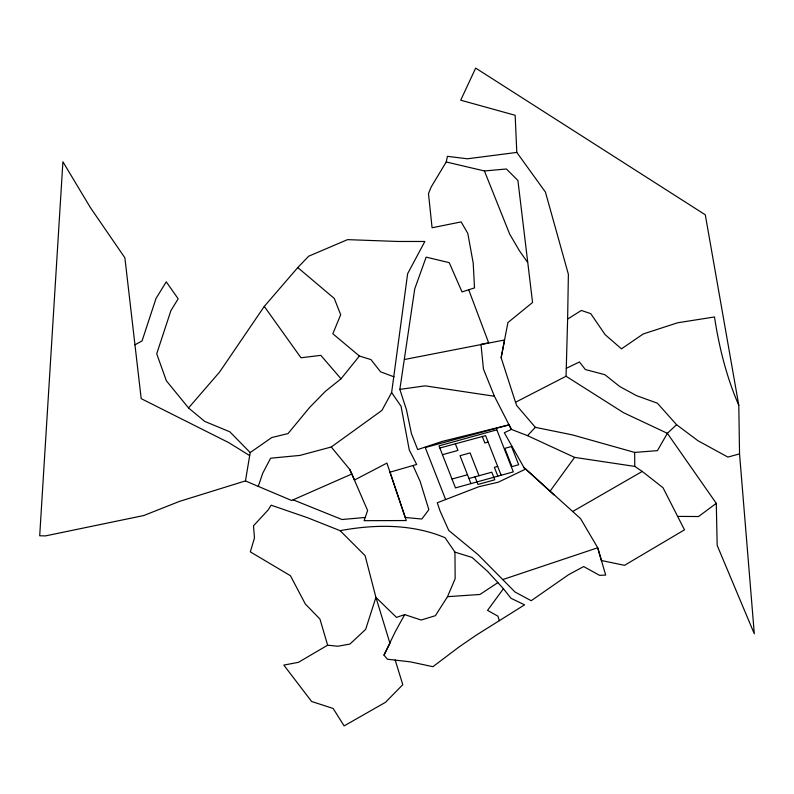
<?xml version="1.0" encoding="UTF-8"?>
<svg xmlns="http://www.w3.org/2000/svg" width="794" height="794" viewBox="0 0 794 794"><rect width="100%" height="100%" fill="white"/><g stroke="black" fill="none" stroke-linecap="round" stroke-linejoin="round"><path stroke-width="1.19" d="M567.621 319.099L568.385 274.297L545.438 192.108L516.805 152.418L515.157 115.289L460.709 100.193L475.675 68.095L705.29 214.797L738.797 405.337L739.542 453.9L754.3 633.801L717.181 545.428L716.287 503.356L667.357 433.316L623.578 412.721L566.053 376.247L567.621 319.099L581.337 310.454L590.746 313.64L605.137 334.661L621.464 348.844L643.249 333.956L677.59 322.791L714.491 316.955C719.096 347.206 726.57 377.249 738.797 405.337M331.267 447.002L349.787 469.472L354.491 480.033L386.926 463.081L406.28 520.546L364.099 520.675L367.612 510.522L351.802 474.018L291.636 500.478L258.258 486.385L262.754 473.174L270.635 458.207L299.933 455.409L331.267 447.002L381.944 410.399L391.621 392.544L407.64 273.672L424.859 241.475L397.695 241.465L347.544 239.639L308.677 256.204L297.76 267.578L264.283 306.405L219.571 372.088L188.535 407.947L204.723 421.406L229.803 431.787L250.189 452.57L245.455 480.906L179.603 501.342L143.774 515.534L45.437 535.9L39.7 535.761L62.905 161.768L90.407 207.611L124.886 257.832L141.193 398.657L228.652 442.586L249.683 455.597M502.741 579.58L597.723 547.761L605.683 575.084L599.559 575.352L583.689 566.559L568.722 574.608L531.186 600.711L514.998 591.987L478.266 554.827L448.739 530.412L440.055 510.969L437.276 502.781L478.851 486.722L498.324 482.176L525.697 469.046L580.533 518.591L597.723 547.761L601.366 560.495L624.501 565.328L684.488 529.846L663.03 487.754L642.257 471.428L634.773 466.406L574.598 457.384L527.514 435.658L511.376 429.395L509.043 424.859L442.387 441.365L417.664 449.573L411.411 433.564L406.498 409.932L399.848 389.388L414.736 288.887L426.15 257.137L449.225 262.645L462.019 291.914L474.514 287.904L473.214 263.122L467.805 233.426L461.145 221.913L432.075 227.759L428.482 193.547L431.281 186.808L446.228 161.976L447.429 156.339L467.398 158.79L516.805 152.418M739.542 453.9L727.87 457.086L697.986 440.739L676.587 424.711L667.357 433.316L657.422 450.645L634.664 452.421L572.355 434.884L535.345 427.341L516.676 405.516L515.514 402.25L501.143 357.737L504.567 339.981L404.732 359.454M501.143 357.737L507.912 322.572L532.566 302.464L517.906 180.476L506.423 168.993L484.419 170.958L446.228 161.976M454.952 552.138L472.063 557.448L487.556 571.333L503.416 588.711L510.999 598.299L524.576 604.849L476.271 635.14L459.051 646.951L432.919 666.692L410.379 661.859L387.432 659.228L383.978 655.11L389.983 643.388L375.919 597.386L396.494 617.385L404.682 614.596L421.148 620.035L435.39 615.697L447.508 596.671L455.151 578.687L454.952 552.138L445.077 537.727C412.165 523.762 374.778 524.199 340.13 530.68L307.576 517.738L271.161 505.183L268.203 509.887L253.485 525.807L254.477 537.955L250.318 551.87L290.435 575.719L305.313 603.976L319.962 619.112L327.634 645.185L337.768 646.247L349.916 644.083L365.647 629.394L375.919 597.386L365.101 555.661L340.13 530.68M383.978 655.11L395.412 631.448L404.692 614.596M553.914 494.89L549.994 491.278L574.598 457.384M503.416 588.711L487.546 610.378L497.937 616.174L499.327 620.69M250.189 452.57L271.776 437.524L288.033 433.574L309.65 407.421L325.431 391.293L341.013 378.807L359.394 356.02L370.927 359.583L380.604 371.85L394.072 376.862M527.514 435.658L535.345 427.341M716.287 503.356L698.531 516.527L678.155 516.408M497.838 582.637L479.963 594.468L447.498 596.671M327.634 645.185L298.445 662.325L283.825 665.094L311.625 701.499L333.133 708.456L344.12 725.905L385.487 702.313L402.776 684.696L395.174 659.943M572.613 511.544L642.257 471.428M134.96 344.834L142.066 340.904L156.031 298.435L166.264 281.84L178.184 298.802L170.928 310.573L156.716 353.787L166.363 380.783L188.535 407.947M515.514 402.25L566.053 376.247M566.271 368.337L579.461 361.975L585.347 369.528L604.889 374.708L619.777 386.559L636.431 395.611L657.392 403.203L676.587 424.711M442.476 454.714L457.949 450.426L455.359 443.826M488.131 442.069L484.836 442.983L482.305 436.531M452.004 479.04L467.477 474.752M497.669 466.396L494.364 467.309L497.838 476.162M468.956 478.514L491.794 472.192L494.771 479.794L477.968 484.449L474.991 476.847M509.043 424.859L425.247 447.528L445.633 499.545M439.846 448.014L485.61 435.638L501.133 475.249M399.848 389.388L425.108 385.844L494.404 396.246L511.376 429.395L504.329 432.74L524.993 469.383M365.21 517.47L341.976 519.524L293.115 499.823M245.455 480.906L258.258 486.385M359.394 356.02L332.835 333.758L340.676 314.761L334.284 298.445L297.76 267.578M523.901 467.438L549.994 491.278M341.013 378.807L320.806 355.345L300.986 357.776L264.283 306.405M527.553 262.348L519.326 250.606L509.688 234.141L484.419 170.958M391.621 392.544L401.059 406.27L409.257 449.91L416.671 464.46L389.983 472.182L405.258 517.48L421.842 519.018L428.849 509.679L420.165 481.432L412.999 465.522M349.787 469.472L351.802 474.018M494.404 396.246L483.447 369.051L480.985 344.328L488.667 342.8L468.688 289.721M479.04 475.725L470.098 452.917L460.014 455.706L470.951 483.615M634.664 452.421L634.773 466.406M496.836 429.842L439.003 445.861L455.478 487.893L513.311 471.884L496.836 429.842M511.534 446.506L504.805 448.362L511.961 466.604L518.681 464.748L511.534 446.506"/></g></svg>
